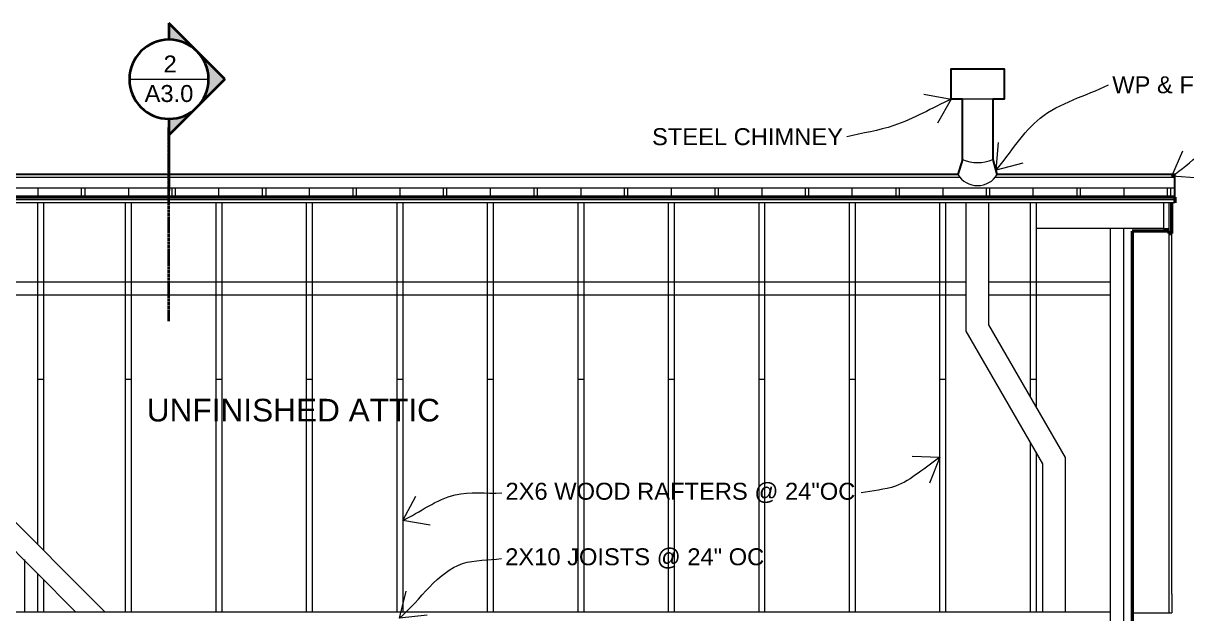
# Model space of a CAD drawing. Header units: inches. Extents: x -4969 to 16721, y 2489 to 24693.
# Drawn here: x 10574.8 to 10883.4, y 5139.9 to 5296.5 of the extents above; entities that cross this region are included whole.
import ezdxf

# ---------------------------------------------------------------- set-up
doc = ezdxf.new("R2010")
doc.units = ezdxf.units.IN
doc.header["$MEASUREMENT"] = 0
doc.linetypes.add('CENTER', pattern=[2, 1.25, -0.25, 0.25, -0.25])
doc.layers.get('0').update_dxf_attribs({"lineweight": 5})
for name, color, linetype, lineweight in [('1', 1, 'Continuous', 9), ('2', 6, 'Continuous', 20), ('3', 3, 'Continuous', 30), ('5', 4, 'Continuous', 50), ('A-LINK', 7, 'Continuous', 40), ('A-TEXTx', 7, 'Continuous', 20)]:
    doc.layers.add(name, color=color, linetype=linetype, lineweight=lineweight)
doc.styles.get("Standard").update_dxf_attribs({"font": 'Arial.ttf'})
doc.dimstyles.get("Standard").update_dxf_attribs({"dimtxt": 3, "dimasz": 2, "dimexe": 0.03125, "dimexo": 0.0625, "dimgap": 0.03125, "dimtad": 0, "dimtoh": 1, "dimdec": 4, "dimlfac": 0.99985, "dimzin": 0, "dimdsep": 46, "dimlunit": 4, "dimtxsty": 'Standard', "dimblk": 'ARCHTICK', "dimblk1": 'ARCHTICK', "dimblk2": 'ARCHTICK', "dimcen": 0.09, "dimclrt": 256, "dimadec": 0, "dimazin": 0, "dimtfac": 1, "dimtdec": 4, "dimtofl": 0, "dimtmove": 0, "dimatfit": 3, "dimfxl": 1, "dimtolj": 1, "dimtzin": 0, "dimarcsym": 0})

# ---------------------------------------------------------------- blocks, each defined once
blk = doc.blocks.new('_ArchTick')
at = {"color": 0, "linetype": 'ByBlock', "lineweight": 0, "const_width": 0.15}
blk.add_lwpolyline([(-0.5, -0.5), (0.5, 0.5)], dxfattribs=at)
blk = doc.blocks.new('Section Callout')
at = {"layer": 'A-LINK', "ltscale": 0.1}
h = blk.add_hatch(color=152, dxfattribs=at)
h.paths.add_polyline_path([(1891.06, 7392.5), (1883.64, 7385.08), (1891.06, 7377.65, -0.198912), (1887.98, 7385.08, -0.198912)])
h.paths.add_polyline_path([(1898.48, 7399.92), (1891.06, 7392.5, -0.198912), (1898.48, 7395.58)])
h.paths.add_polyline_path([(1891.06, 7377.65), (1898.48, 7370.23), (1898.48, 7374.58, -0.198912)])
at = {"layer": 'A-LINK', "color": 152, "ltscale": 0.1}
for p, q in [((1883.64, 7385.08), (1898.48, 7399.92)), ((1898.48, 7399.92), (1898.48, 7395.58)), ((1883.64, 7385.08), (1898.48, 7370.23)), ((1898.48, 7374.58), (1898.48, 7370.23)), ((1898.48, 7370.23), (1898.48, 7355.49))]:
    blk.add_line(p, q, dxfattribs=at)
blk.add_circle((1898.48, 7385.08), 10.5, dxfattribs=at)

msp = doc.modelspace()

# ---------------------------------------------------------------- linework, layer by layer
at = {"layer": '1'}
for p, q in [((10831.9403456, 5276.3678129), (10823.9403456, 5276.3678129)), ((10880.2133381, 5252.7880848), (10486.2590521, 5252.7880848)), ((10578.7133381, 5252.7880848), (10578.7133381, 5250.3678129)), ((10590.2133381, 5252.7880848), (10590.2133381, 5250.3678129)), ((10591.2133381, 5250.3678129), (10591.2133381, 5252.7880848)), ((10602.7133381, 5252.7880848), (10602.7133381, 5250.3678129)), ((10614.2133381, 5252.7880848), (10614.2133381, 5250.3678129)), ((10615.2133381, 5250.3678129), (10615.2133381, 5252.7880848)), ((10626.7133381, 5250.3678129), (10626.7133381, 5252.7880848)), ((10638.2133381, 5252.7880848), (10638.2133381, 5250.3678129)), ((10639.2133381, 5250.3678129), (10639.2133381, 5252.7880848)), ((10650.7133381, 5250.3678129), (10650.7133381, 5252.7880848)), ((10662.2133381, 5252.7880848), (10662.2133381, 5250.3678129)), ((10663.2133381, 5250.3678129), (10663.2133381, 5252.7880848)), ((10674.7133381, 5252.7880848), (10674.7133381, 5250.3678129)), ((10686.2133381, 5252.7880848), (10686.2133381, 5250.3678129)), ((10687.2133381, 5250.3678129), (10687.2133381, 5252.7880848)), ((10698.7133381, 5250.3678129), (10698.7133381, 5252.7880848)), ((10710.2133381, 5252.7880848), (10710.2133381, 5250.3678129)), ((10711.2133381, 5250.3678129), (10711.2133381, 5252.7880848)), ((10722.7133381, 5252.7880848), (10722.7133381, 5250.3678129)), ((10734.2133381, 5252.7880848), (10734.2133381, 5250.3678129)), ((10735.2133381, 5250.3678129), (10735.2133381, 5252.7880848)), ((10746.7133381, 5250.3678129), (10746.7133381, 5252.7880848)), ((10758.2133381, 5252.7880848), (10758.2133381, 5250.3678129)), ((10759.2133381, 5250.3678129), (10759.2133381, 5252.7880848)), ((10770.7133381, 5252.7880848), (10770.7133381, 5250.3678129)), ((10782.2133381, 5252.7880848), (10782.2133381, 5250.3678129)), ((10783.2133381, 5250.3678129), (10783.2133381, 5252.7880848)), ((10794.7133381, 5250.3678129), (10794.7133381, 5252.7880848)), ((10806.2133381, 5252.7880848), (10806.2133381, 5250.3678129)), ((10807.2133381, 5250.3678129), (10807.2133381, 5252.7880848)), ((10818.7133381, 5252.7880848), (10818.7133381, 5250.3678129)), ((10830.2133381, 5252.7880848), (10830.2133381, 5250.3678129)), ((10831.2133381, 5250.3678129), (10831.2133381, 5252.7880848)), ((10842.7133381, 5250.3678129), (10842.7133381, 5252.7880848)), ((10854.2133381, 5252.7880848), (10854.2133381, 5250.3678129)), ((10855.2133381, 5250.3678129), (10855.2133381, 5252.7880848)), ((10866.7133381, 5252.7880848), (10866.7133381, 5250.3678129)), ((10878.2133381, 5252.7880848), (10878.2133381, 5250.3678129)), ((10879.2133381, 5250.3678129), (10879.2133381, 5252.7880848)), ((10880.2133381, 5248.8678129), (10488.0579861, 5248.8678129)), ((10880.2133381, 5249.6178129), (10488.3686639, 5249.6178129)), ((10578.7133161, 5158.2124829), (10578.7133161, 5248.8678129)), ((10580.2133161, 5248.8678129), (10580.2133161, 5156.7124829)), ((10601.9633161, 5140.4343083), (10601.9633161, 5248.8678129)), ((10603.4633161, 5248.8678129), (10603.4633161, 5140.4343083)), ((10625.9633161, 5140.4343083), (10625.9633161, 5248.8678129)), ((10627.4633161, 5248.8678129), (10627.4633161, 5140.4343083)), ((10649.9633161, 5140.4343083), (10649.9633161, 5248.8678129)), ((10651.4633161, 5248.8678129), (10651.4633161, 5140.4343083)), ((10673.9633161, 5140.4343083), (10673.9633161, 5248.8678129)), ((10675.4633161, 5248.8678129), (10675.4633161, 5140.4343083)), ((10697.9633161, 5140.4343083), (10697.9633161, 5248.8678129)), ((10699.4633161, 5248.8678129), (10699.4633161, 5140.4343083)), ((10721.9633161, 5140.4343083), (10721.9633161, 5248.8678129)), ((10723.4633161, 5248.8678129), (10723.4633161, 5140.4343083)), ((10745.9633161, 5140.4343083), (10745.9633161, 5248.8678129)), ((10747.4633161, 5248.8678129), (10747.4633161, 5140.4343083)), ((10769.9633161, 5140.4343083), (10769.9633161, 5248.8678129)), ((10771.4633161, 5248.8678129), (10771.4633161, 5140.4343083)), ((10793.9633161, 5140.4343083), (10793.9633161, 5248.8678129)), ((10795.4633161, 5248.8678129), (10795.4633161, 5140.4343083)), ((10817.9633161, 5140.4343083), (10817.9633161, 5248.8678129)), ((10819.4633161, 5248.8678129), (10819.4633161, 5140.4343083)), ((10824.9403456, 5214.8528229), (10824.9403456, 5248.8678129)), ((10830.9403456, 5216.460518), (10830.9403456, 5248.8678129)), ((10841.9633161, 5197.3681731), (10841.9633161, 5248.8678129)), ((10843.4633161, 5248.8678129), (10843.4633161, 5194.7700969)), ((10877.2133161, 5248.8678129), (10877.2133161, 5242.0896238)), ((10878.713315, 5241.3396256), (10878.7133059, 5248.8678129)), ((10863.2133161, 5242.0896191), (10843.4633161, 5242.0896174)), ((10877.2133161, 5242.0896238), (10863.2133161, 5242.0896231)), ((10863.2133161, 5023.6843083), (10863.2133161, 5242.0896191)), ((10866.7133161, 5023.6843083), (10866.7133161, 5242.0896233)), ((10877.2133161, 5242.0896238), (10878.713306, 5242.0896204)), ((10878.7133158, 5140.0902974), (10878.7133158, 5240.7183028)), ((10501.4900032, 5227.9343083), (10824.9403456, 5227.9343083)), ((10830.9403456, 5227.9343083), (10863.2133161, 5227.9343083)), ((10504.9784193, 5224.4343083), (10588.7004061, 5140.4343083)), ((10505.0498639, 5224.4343083), (10824.9403456, 5224.4343083)), ((10830.9403456, 5224.4343083), (10863.2133161, 5224.4343083)), ((10845.2448969, 5179.6843083), (10824.9403456, 5214.8528229)), ((10851.2448969, 5181.2920035), (10830.9403456, 5216.460518)), ((10596.4914906, 5140.4343083), (10532.2133161, 5204.7124829)), ((10578.7133161, 5202.1025735), (10580.2133161, 5202.1025735)), ((10601.9633161, 5202.1025735), (10603.4633161, 5202.1025735)), ((10625.9633161, 5202.1025735), (10627.4633161, 5202.1025735)), ((10649.9633161, 5202.1025735), (10651.4633161, 5202.1025735)), ((10673.9633161, 5202.1025735), (10675.4633161, 5202.1025735)), ((10697.9633161, 5202.1025735), (10699.4633161, 5202.1025735)), ((10721.9633161, 5202.1025735), (10723.4633161, 5202.1025735)), ((10745.9633161, 5202.1025735), (10747.4633161, 5202.1025735)), ((10769.9633161, 5202.1025735), (10771.4633161, 5202.1025735)), ((10793.9633161, 5202.1025735), (10795.4633161, 5202.1025735)), ((10817.9633161, 5202.1025735), (10819.4633161, 5202.1025735)), ((10841.9633161, 5202.1025735), (10843.4633161, 5202.1025735)), ((10841.9633161, 5140.4343083), (10841.9633161, 5185.3681731)), ((10843.4633161, 5182.7700969), (10843.4633161, 5140.4343083)), ((10851.2448969, 5140.4343083), (10851.2448969, 5181.2920035)), ((10845.2448969, 5140.4343083), (10845.2448969, 5179.6843083)), ((10575.2133337, 5140.4343083), (10575.2133337, 5154.2708386)), ((10578.7133334, 5140.4343083), (10578.7133403, 5150.4545379)), ((10580.2133161, 5148.9495812), (10580.2133161, 5140.4343083)), ((10530.8815988, 5140.4343083), (10863.2133161, 5140.4343083)), ((10868.9633161, 5140.0902974), (10879.4633153, 5140.0902974))]:
    msp.add_line(p, q, dxfattribs=at)
msp.add_arc((10827.9403456, 5269.3270175), 9.8115925, 245.940757229, 294.059242771, dxfattribs=at)
at = {"layer": '2', "color": 152, "ltscale": 0.1}
msp.add_line((10602.9784381, 5281.6305594), (10623.9784382, 5281.6305594), dxfattribs=at)
at = {"layer": '2'}
for p, q in [((10823.2612257, 5255.6178129), (10483.4293241, 5255.6178129)), ((10880.2133381, 5255.6178129), (10832.6194655, 5255.6178129)), ((10879.4633404, 5145.0902974), (10879.4632751, 5240.7183024)), ((10879.4633373, 5145.0902974), (10879.4633153, 5140.0902974))]:
    msp.add_line(p, q, dxfattribs=at)
msp.add_arc((10827.9403456, 5259.5222599), 6.0941669, 211.172569202, 328.827430798, dxfattribs=at)
at = {"layer": '3'}
for p, q in [((10823.9403456, 5260.3678129), (10822.7261022, 5256.3678129)), ((10831.9403456, 5260.3678129), (10833.0121424, 5256.3678129)), ((10822.7261022, 5256.3678129), (10482.7133425, 5256.3678129)), ((10880.2133381, 5256.3678129), (10833.0121424, 5256.3678129)), ((10880.2133381, 5248.8678129), (10880.2133381, 5256.3678129)), ((10880.2133381, 5250.3678129), (10488.6793241, 5250.3678129))]:
    msp.add_line(p, q, dxfattribs=at)
msp.add_lwpolyline([(10823.9403456, 5260.3678129), (10823.9403456, 5276.3678129), (10820.9403456, 5276.3678129), (10820.9403456, 5284.3678129), (10834.9403456, 5284.3678129), (10834.9403456, 5276.3678129), (10831.9403456, 5276.3678129), (10831.9403456, 5260.3678129)], dxfattribs=at)
at = {"layer": '5'}
for p, q in [((10880.2133381, 5250.3678129), (10488.6793241, 5250.3678129)), ((10879.4633153, 5240.7183024), (10879.4633153, 5248.8678129)), ((10880.2133381, 5250.3678129), (10880.2133381, 5248.8678129)), ((10878.713315, 5241.3396256), (10868.9633161, 5241.3396237)), ((10868.9633161, 5241.3396237), (10868.9633161, 5070.1843083)), ((10878.7133158, 5240.7183024), (10878.713315, 5241.3396256)), ((10878.7133158, 5240.7183024), (10879.4633153, 5240.7183024))]:
    msp.add_line(p, q, dxfattribs=at)
at = {"layer": 'A-LINK', "color": 152, "linetype": 'CENTER', "ltscale": 0.15}
msp.add_line((10613.4784381, 5217.4923327), (10613.4784381, 5268.9026374), dxfattribs=at)

# ---------------------------------------------------------------- block references
at = {"color": 152, "ltscale": 0.1, "xscale": -1}
msp.add_blockref('Section Callout', (12511.963389, -2103.4450243), dxfattribs=at)

# ---------------------------------------------------------------- texts
at = {"layer": 'A-LINK', "color": 152, "ltscale": 0.1, "attachment_point": 5}
for s, insert, char_height, width in [('2', (10613.7885812, 5285.6739104), 4.5, 9.771161836), ('{\\H0.75x;A3.0}', (10613.4826959, 5277.8205952), 6, 9.85131083)]:
    msp.add_mtext(s, dxfattribs=dict(at, insert=insert, char_height=char_height, width=width))
at = {"layer": 'A-TEXTx', "ltscale": 0.25, "char_height": 4.5}
for s, insert, attachment_point in [("WP & FLASHING PER MNFR'S SPECS", (10863.6426509, 5280.1439751), 4), ('STEEL CHIMNEY', (10792.2380402, 5266.3753027), 6), ('2X6 WOOD RAFTERS @ 24"OC', (10702.7208394, 5171.9173988), 4), ('{2X10 JOISTS @ 24" OC}', (10702.6484425, 5154.5403374), 4)]:
    msp.add_mtext(s, dxfattribs=dict(at, insert=insert, attachment_point=attachment_point))
at = {"layer": 'A-TEXTx', "ltscale": 0.5, "insert": (10607.5878272, 5196.8829675), "char_height": 6, "width": 108.474840585, "attachment_point": 1}
msp.add_mtext('{UNFINISHED ATTIC}', dxfattribs=at)

# ---------------------------------------------------------------- leaders
at = {"layer": 'A-TEXTx', "path_type": 1, "annotation_type": 0, "has_hookline": 1}
for points, hookline_direction, text_width in [([(10832.8480805, 5257.5117178), (10844.5728847, 5271.3529251), (10862.6426509, 5280.1439751)], 0, 111.8738063), ([(10820.9403456, 5276.3678129), (10805.7353339, 5269.3403422), (10793.2380402, 5266.3753027)], 1, 50.3195771), ([(10879.4633263, 5255.9465585), (10894.6623527, 5265.1489916), (10901.9865909, 5263.2649587)], 0, 60.75), ([(10817.9633161, 5181.3678535), (10806.1441479, 5173.7498232), (10797.0980516, 5171.9173988)], 1, 92.3666439), ([(10675.4633161, 5164.5730857), (10689.3530164, 5171.4109003), (10701.7208394, 5171.9173988)], 0, 92.3666439), ([(10674.6537262, 5138.7535525), (10691.3701458, 5153.1912299), (10701.6484425, 5154.5403374)], 0, 68.276603)]:
    msp.add_leader(points, dimstyle='Standard', override={"dimasz": 6, "dimgap": 1, "dimldrblk": 'Open90', "dimlwd": -1}, dxfattribs=dict(at, hookline_direction=hookline_direction, text_width=text_width))

doc.saveas('drawing.dxf')
